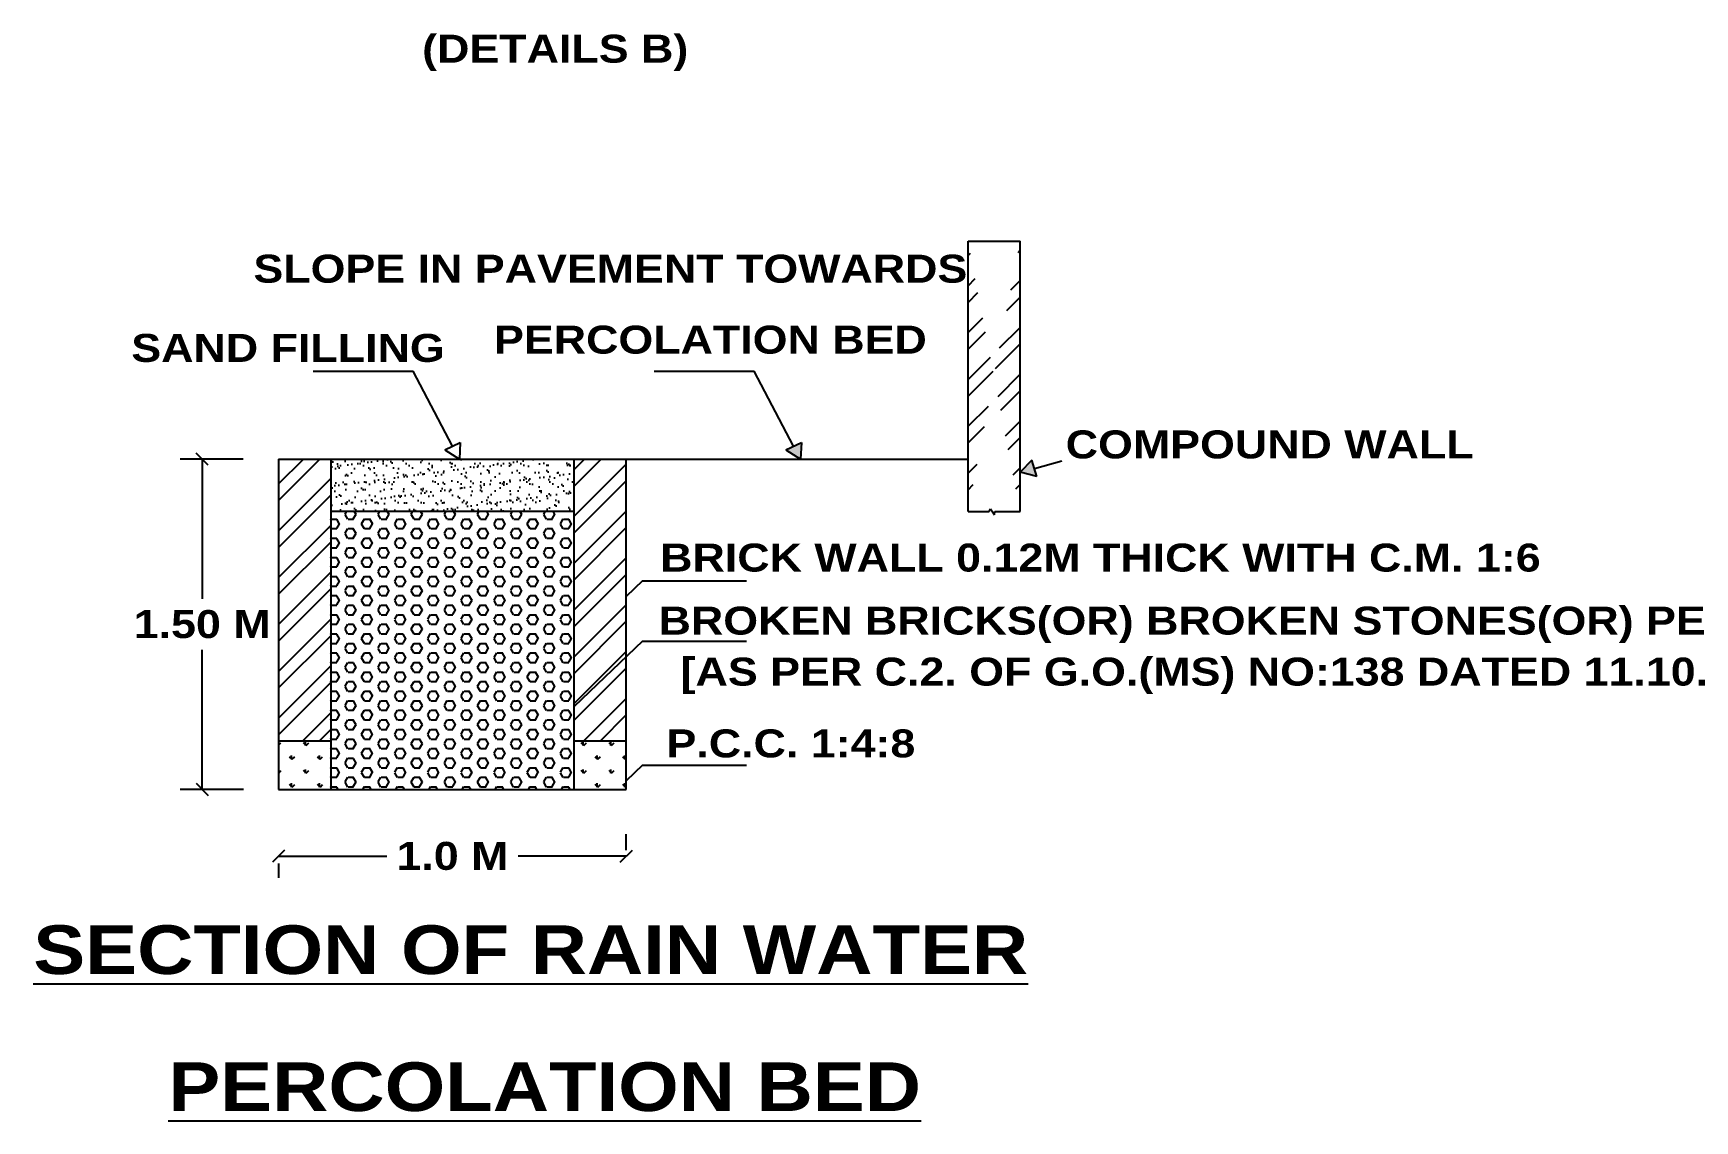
# Model space of a CAD drawing. Header units: metres. Extents: x 10791 to 15749, y -2675 to -2476.
# Drawn here: x 15684.61 to 15698.26, y -2643.19 to -2634.25 of the extents above; entities that cross this region are included whole.
import ezdxf

# ---------------------------------------------------------------- set-up
doc = ezdxf.new("R2010")
doc.units = ezdxf.units.M
doc.header["$LTSCALE"] = 0.5
doc.header["$MEASUREMENT"] = 0
doc.header["$PDMODE"] = 35
doc.styles.get("Standard").update_dxf_attribs({"font": ''})
doc.styles.get('Standard').set_extended_font_data('Arial Black')
doc.dimstyles.new('STANDARD_WS', dxfattribs={"dimtxt": 0.18, "dimasz": 0.18, "dimexe": 0.18, "dimexo": 0.0625, "dimgap": 0.09, "dimtad": 0, "dimtih": 1, "dimtoh": 1, "dimdec": 4, "dimzin": 0, "dimdsep": 46, "dimtxsty": 'Standard', "dimcen": 0.09, "dimadec": 0, "dimazin": 0, "dimtfac": 1, "dimtdec": 4, "dimtofl": 0, "dimtmove": 0, "dimatfit": 3, "dimfxl": 0, "dimtolj": 1, "dimtzin": 0, "dimarcsym": 0})

# ---------------------------------------------------------------- blocks, each defined once
blk = doc.blocks.new('_Oblique')
at = {"color": 0, "linetype": 'ByBlock', "lineweight": -2}
blk.add_line((-0.5, -0.5), (0.5, 0.5), dxfattribs=at)
blk = doc.blocks.new('*D60')
at = {"color": 0, "lineweight": -2}
for p, q in [((7172.713, -1915.538), (7172.196, -1915.538)), ((7172.376, -1915.538), (7172.376, -1916.686)), ((7172.376, -1918.252), (7172.376, -1917.104)), ((7172.716, -1918.252), (7172.196, -1918.252))]:
    blk.add_line(p, q, dxfattribs=at)
at = {"layer": 'Defpoints', "color": 0, "lineweight": 25}
for p in [(7172.376, -1915.538), (7172.775, -1915.538), (7172.778, -1918.252)]:
    blk.add_point(p, dxfattribs=at)
at = {"color": 0, "lineweight": -2, "xscale": 0.1, "yscale": 0.1, "zscale": 0.1}
for p, rotation in [((7172.376, -1915.538), 90), ((7172.376, -1918.252), 270)]:
    blk.add_blockref('_Oblique', p, dxfattribs=dict(at, rotation=rotation))
at = {"color": 3, "insert": (7172.376, -1916.895), "char_height": 0.23, "attachment_point": 5}
blk.add_mtext('\\A1;1.50 M', dxfattribs=at)
blk = doc.blocks.new('*D61')
at = {"color": 0, "lineweight": -2}
for p, q in [((7175.86, -1918.75), (7175.86, -1918.62)), ((7173.003, -1918.8), (7173.893, -1918.8)), ((7175.86, -1918.8), (7174.971, -1918.8)), ((7173.003, -1918.862), (7173.003, -1918.98))]:
    blk.add_line(p, q, dxfattribs=at)
at = {"layer": 'Defpoints', "color": 0, "lineweight": 25}
for p in [(7173.003, -1918.799), (7175.86, -1918.8), (7175.86, -1918.812)]:
    blk.add_point(p, dxfattribs=at)
at = {"color": 0, "lineweight": -2, "xscale": 0.1, "yscale": 0.1, "zscale": 0.1, "rotation": 180}
blk.add_blockref('_Oblique', (7173.003, -1918.8), dxfattribs=at)
at = {"color": 0, "lineweight": -2, "xscale": 0.1, "yscale": 0.1, "zscale": 0.1}
blk.add_blockref('_Oblique', (7175.86, -1918.8), dxfattribs=at)
at = {"color": 3, "insert": (7174.432, -1918.8), "char_height": 0.23, "attachment_point": 5}
blk.add_mtext('\\A1;1.0 M', dxfattribs=at)
blk = doc.blocks.new('BVIUHVJUIGJ')
h = blk.add_hatch()
h.set_pattern_fill('STEEL', color=2, scale=0.085725, style=0)
h.set_pattern_definition([(45, (7146.49125, -1916.17636), (-0.192458, 0.192458), []), (45, (7146.49125, -1916.04027), (-0.192458, 0.192458), [])])
edge = h.paths.add_edge_path()
edge.add_line((7179.095, -1915.967), (7179.095, -1913.748))
edge.add_line((7178.667, -1915.967), (7178.667, -1913.748))
h = blk.add_hatch(color=1)
h.paths.add_polyline_path([(7177.29, -1915.538), (7177.298, -1915.4), (7177.171, -1915.462)])
h.paths.add_polyline_path([(7179.233, -1915.681), (7179.191, -1915.547), (7179.096, -1915.646)])
h = blk.add_hatch()
h.set_pattern_fill('STEEL', color=2, scale=0.085725, style=0)
h.set_pattern_definition([(45, (7097.23842, -1924.44184), (-0.192458, 0.192458), []), (45, (7097.23842, -1924.30575), (-0.192458, 0.192458), [])])
h.paths.add_polyline_path([(7175.729, -1916.881), (7175.775, -1916.858), (7175.775, -1916.882), (7175.86, -1916.882), (7175.86, -1915.538), (7175.432, -1915.538), (7175.432, -1917.852), (7175.86, -1917.852), (7175.86, -1916.882), (7175.775, -1916.882), (7175.775, -1916.91)])
h.paths.add_polyline_path([(7173.432, -1915.538), (7173.003, -1915.538), (7173.003, -1917.852), (7173.432, -1917.852)])
h = blk.add_hatch()
h.set_pattern_fill('AR-SAND', color=6, scale=0.002381, style=0)
h.set_pattern_definition([(37.5, (7150.10056, -1916.17636), (-0.00381007, 0.11654148), [0, -0.09193526, 0, -0.10282233, 0, -0.09828605]), (7.5, (7150.10056, -1916.17636), (0.1070427, 0.1706939), [0, -0.04959666, 0, -0.0828627, 0, -0.03175396]), (327.5, (7150.02617, -1916.17636), (0.188355, 0.00034223), [0, -0.03024186, 0, -0.1088707, 0, -0.14213676]), (317.5, (7150.02617, -1916.17636), (0.1818218, 0.053085), [0, -0.01512093, 0, -0.0713708, 0, -0.08165303])])
h.paths.add_polyline_path([(7175.432, -1915.966), (7175.432, -1915.538), (7173.432, -1915.538), (7173.432, -1915.966)])
h = blk.add_hatch()
h.set_pattern_fill('HEX', color=1, scale=0.014287, style=0)
h.set_pattern_definition([(0, (7150.10056, -1916.17636), (0, 0.07857065), [0.0453628, -0.0907256]), (120, (7150.10056, -1916.17636), (-0.06804418, -0.03928532), [0.0453628, -0.0907256]), (60, (7150.14592, -1916.17636), (-0.06804418, 0.03928532), [0.0453628, -0.0907256])])
h.paths.add_polyline_path([(7175.432, -1915.966), (7173.432, -1915.966), (7173.432, -1918.252), (7175.432, -1918.252)])
h = blk.add_hatch()
h.set_pattern_fill('GRASS', color=2, scale=0.00635, style=0)
h.set_pattern_definition([(90, (7097.23842, -1924.44184), (-0.11404913, 0.11404913), [0.03024186, -0.1978564]), (45, (7097.23842, -1924.44184), (-0.1140492, 0.1140492), [0.03024186, -0.13104807]), (135, (7097.23842, -1924.44184), (-0.1140492, -0.1140492), [0.03024186, -0.13104807])])
h.paths.add_polyline_path([(7173.003, -1918.252), (7173.432, -1918.252), (7173.432, -1917.852), (7173.003, -1917.852)])
h.paths.add_polyline_path([(7175.432, -1918.252), (7175.86, -1918.252), (7175.86, -1918.036), (7175.764, -1918.036), (7175.764, -1918.064), (7175.718, -1918.035), (7175.764, -1918.012), (7175.764, -1918.036), (7175.86, -1918.036), (7175.86, -1917.852), (7175.432, -1917.852)])
for p, q in [((7178.667, -1913.748), (7179.095, -1913.748)), ((7178.667, -1915.967), (7178.667, -1913.748)), ((7179.095, -1915.967), (7179.095, -1913.748)), ((7173.003, -1915.538), (7178.667, -1915.538)), ((7173.003, -1915.538), (7173.003, -1918.252)), ((7173.432, -1915.538), (7173.432, -1918.252)), ((7175.432, -1918.252), (7175.432, -1915.538)), ((7175.86, -1918.252), (7175.86, -1915.538)), ((7179.191, -1915.547), (7179.096, -1915.646)), ((7179.233, -1915.681), (7179.096, -1915.646)), ((7179.233, -1915.681), (7179.191, -1915.547)), ((7178.839, -1915.967), (7178.852, -1915.946)), ((7178.852, -1915.946), (7178.883, -1915.997)), ((7173.432, -1915.966), (7175.432, -1915.966)), ((7178.667, -1915.967), (7178.839, -1915.967)), ((7178.883, -1915.997), (7178.886, -1915.968)), ((7178.886, -1915.968), (7179.095, -1915.968)), ((7173.003, -1917.852), (7173.432, -1917.852)), ((7175.432, -1917.852), (7175.86, -1917.852)), ((7173.003, -1918.252), (7175.86, -1918.252))]:
    blk.add_line(p, q)
at = {"color": 1}
for p, q in [((7173.287, -1914.814), (7174.108, -1914.814)), ((7174.433, -1915.431), (7174.108, -1914.814)), ((7176.089, -1914.814), (7176.91, -1914.814)), ((7177.234, -1915.431), (7176.91, -1914.814)), ((7174.369, -1915.462), (7174.496, -1915.4)), ((7174.496, -1915.4), (7174.489, -1915.538)), ((7177.171, -1915.462), (7177.298, -1915.4)), ((7177.298, -1915.4), (7177.29, -1915.538)), ((7174.369, -1915.462), (7174.489, -1915.538)), ((7177.171, -1915.462), (7177.29, -1915.538)), ((7179.212, -1915.614), (7179.436, -1915.552)), ((7175.994, -1916.539), (7175.86, -1916.667)), ((7175.994, -1916.539), (7176.847, -1916.539)), ((7175.994, -1917.033), (7175.432, -1917.572)), ((7175.994, -1917.033), (7176.847, -1917.033)), ((7175.994, -1918.053), (7175.86, -1918.181)), ((7175.994, -1918.053), (7176.847, -1918.053))]:
    blk.add_line(p, q, dxfattribs=at)
at = {"color": 3}
for s, height, p in [('SLOPE IN PAVEMENT TOWARDS', 0.23, (7172.797, -1914.088)), (' PERCOLATION BED', 0.23, (7174.671, -1914.671)), ('SAND FILLING', 0.23, (7171.794, -1914.739)), ('COMPOUND WALL', 0.23, (7179.469, -1915.532)), ('BRICK WALL 0.12M THICK WITH C.M. 1:6', 0.23, (7176.138, -1916.462)), ('BROKEN BRICKS(OR) BROKEN STONES(OR) PEBLES', 0.23, (7176.125, -1916.98)), ('[AS PER C.2. OF G.O.(MS) NO:138 DATED 11.10.02]', 0.23, (7176.306, -1917.399)), ('P.C.C. 1:4:8', 0.23, (7176.19, -1917.989)), ('%%USECTION OF RAIN WATER', 0.4, (7170.989, -1919.769)), ('%%UPERCOLATION BED', 0.4, (7172.098, -1920.895))]:
    blk.add_text(s, height=height, dxfattribs=at).set_placement(p)
at = {"color": 7}
dim = blk.add_linear_dim(base=(7172.376, -1915.538), p1=(7172.778, -1918.252), p2=(7172.775, -1915.538), angle=90, text='1.50 M', dimstyle='STANDARD_WS', override={"dimtxt": 0.23, "dimasz": 0.1, "dimdec": 2, "dimblk1": 'OBLIQUE', "dimblk2": 'OBLIQUE', "dimsah": 1, "dimclrt": 3}, dxfattribs=at)
dim.commit()
dim.dimension.update_dxf_attribs({"geometry": '*D60', "text_midpoint": (7172.376, -1916.895)})
dim = blk.add_linear_dim(base=(7175.86, -1918.8), p1=(7173.003, -1918.799), p2=(7175.86, -1918.812), text='1.0 M', dimstyle='STANDARD_WS', override={"dimtxt": 0.23, "dimasz": 0.1, "dimdec": 2, "dimblk1": 'OBLIQUE', "dimblk2": 'OBLIQUE', "dimsah": 1, "dimclrt": 3}, dxfattribs=at)
dim.commit()
dim.dimension.update_dxf_attribs({"geometry": '*D61', "text_midpoint": (7174.432, -1918.8)})

msp = doc.modelspace()

# ---------------------------------------------------------------- block references
at = {"lineweight": 25}
msp.add_blockref('BVIUHVJUIGJ', (8513.62393, -722.20988), dxfattribs=at)

# ---------------------------------------------------------------- texts
at = {"color": 3}
msp.add_text('(DETAILS B)', height=0.23, dxfattribs=at).set_placement((15687.80713, -2634.49))

doc.saveas('drawing.dxf')
